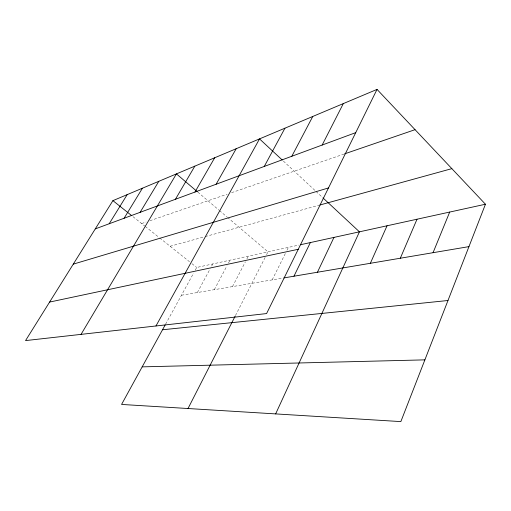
<?xml version="1.0" encoding="UTF-8"?>
<svg xmlns="http://www.w3.org/2000/svg" width="511" height="511" viewBox="0 0 511 511"><rect width="100%" height="100%" fill="white"/><g stroke="black" fill="none" stroke-linecap="round" stroke-linejoin="round"><path stroke-width="0.38" stroke-dasharray="2.56 1.92" d="M272.178 279.894L285.585 253.034M286.997 250.211L288.408 247.381M235.469 315.555L265.12 257.448M266.544 254.65L267.975 251.859L227.849 217.686M232.473 286.607L245.382 261.824M246.858 258.988L248.333 256.158M214.333 289.673L227.005 265.79M228.5 262.986L229.988 260.176M197.367 292.541L210.174 268.818M211.682 266.027L212.812 263.938M165.59 324.185L193.656 273.015M195.176 270.242L196.703 267.464L298.999 245.063M141.643 223.556L146.12 222.017M149.857 220.733L227.146 194.199M231.566 192.679L343.852 154.124M170.112 246.257L204.496 236.785M205.237 236.58L319.107 205.211M181.469 295.23L282.289 278.182M132.981 216.651L144.639 225.945M145.233 226.424L159.081 237.462M159.694 237.947L189.517 261.734M191.912 263.644L196.703 267.464M197.783 192.085L218.874 210.047M219.481 210.558L227.261 217.188M283.381 161.08L315.453 190.91M316.028 191.446L322.377 197.348"/><path stroke-width="0.77" d="M377.029 89.399L266.589 313.569L25.55 340.594L112.912 200.644L377.029 89.399L485.45 204.234L400.854 421.601L121.567 404.437L165.206 324.881M433.053 252.69L449.693 212.065M400.317 258.227L417.014 219.219M370.354 263.293L387.044 225.785M275.646 413.904L359.45 231.828L322.958 197.885M317.44 272.235L333.964 237.404M293.959 276.208L310.349 242.578M322.154 145.054L343.315 103.599M188.022 408.519L235.105 316.264M291.813 156.264L312.764 116.463M264.264 166.445L284.953 128.178M155.964 325.973L259.524 138.89L282.238 160.013M216.108 184.241L236.184 148.72M194.953 192.066L214.69 157.778M175.433 199.277L194.832 166.139M81.051 334.373L176.423 173.893L197.182 191.574M140.123 212.327L158.812 181.309M124.103 218.248L142.441 188.208M109.188 223.761L127.175 194.64M95.27 228.902L355.72 132.643M344.606 153.862L415.053 129.673M73.284 264.136L328.477 187.946M319.86 205.007L451.845 168.643M300.513 244.731L485.45 204.234M49.599 302.071L298.252 249.291M283.848 277.92L468.957 246.621M162.524 329.767L447.981 300.506M142.173 366.866L424.884 359.865M112.912 200.644L131.749 215.668"/></g></svg>
